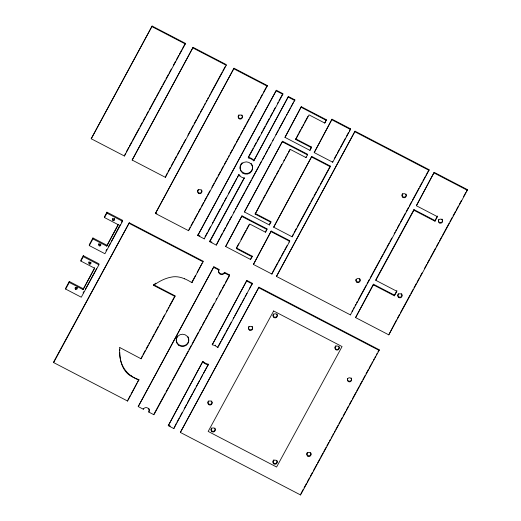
<?xml version="1.0" encoding="UTF-8"?>
<svg xmlns="http://www.w3.org/2000/svg" width="521" height="521" viewBox="0 0 521 521"><rect width="100%" height="100%" fill="white"/><g stroke="black" fill="none" stroke-linecap="round" stroke-linejoin="round"><path stroke-width="0.78" d="M119.706 352.268C119.569 364.765 126.61 375.921 138.918 379.607L127.612 401.053L53.65 362.577L53.663 361.919L129.286 222.767L203.249 261.242L191.943 282.682C185.717 278.794 178.377 275.368 170.875 277.205C164.551 278.435 158.768 281.574 153.617 285.365L174.965 296.462L141.093 358.787L119.752 347.52M69.293 281.47L69.273 282.434L83.047 289.598L94.659 268.23L80.885 261.067L80.905 260.109L83.301 255.694L98.925 263.815L98.905 264.779L81.283 297.211L65.659 289.083L65.679 288.126L69.293 281.47L83.49 288.862M80.885 261.067L83.282 256.651L83.301 255.694M83.047 289.598L94.666 267.794M91.221 138.755L152.125 26.05L185.313 43.315L185.3 43.972L124.408 156.013L91.221 138.755L152.125 26.05M92.933 237.973L92.914 238.931L106.688 246.101L118.3 224.733L104.526 217.57L104.545 216.612L106.942 212.19L122.565 220.318L122.546 221.275L104.923 253.714L89.299 245.586L89.319 244.629L92.933 237.973L107.84 245.73M104.526 217.57L106.922 213.148L106.942 212.19M106.688 246.101L118.306 224.297L118.3 224.733M120.169 224.733L111.253 241.633M124.408 156.013L125.587 153.22M53.65 362.577L129.286 222.767M132.165 160.051L193.07 47.352L226.257 64.611L226.244 65.268L165.352 177.316L132.165 160.051L193.07 47.352M127.612 401.053L127.625 400.395M138.905 380.265L131.507 376.423L131.52 375.765M138.228 406.575L213.864 266.765L218.95 269.409A3.139 3.074 1.1 0 0 220.246 273.564A3.139 3.074 1.1 0 0 224.492 272.294L229.579 274.938L229.566 275.596L153.942 414.749L148.856 412.104A3.139 3.074 1.1 0 0 147.56 407.95A3.139 3.074 1.1 0 0 143.308 409.219L138.228 406.575L213.864 266.765M141.093 358.787L142.259 356.006M143.308 409.219L143.321 408.562M148.856 412.104L148.869 411.447A3.139 3.074 1.1 0 0 148.674 408.249M153.617 285.365L153.63 284.746M155.427 213.454L234.007 68.225L267.195 85.49L267.182 86.147L188.609 230.718L155.427 213.454L234.007 68.225M165.352 177.316L167.306 173.089M168.27 425.683L202.884 361.353A10.466 10.238 1.1 0 0 208.433 364.238L173.819 428.568L168.27 425.683L202.884 361.353M174.965 296.462L174.978 295.804L153.63 284.7M173.819 428.568L176.137 423.664M180.357 432.423L258.944 287.195L379.132 349.721L379.119 350.379L300.545 494.95L180.357 432.423L258.944 287.195M184.545 278.833L184.551 278.461M188.609 230.718L188.622 230.061M191.943 282.682L191.949 282.102M238.872 174.782L204.258 238.859L197.791 235.492L276.371 90.263L282.844 93.63L282.831 94.288L248.23 157.954A10.466 10.238 1.1 0 1 253.779 160.839L288.393 96.515L294.86 99.882L216.28 245.111L209.807 241.744L209.82 241.086L244.036 178.13M204.258 238.859L204.271 238.201M212.242 344.772L246.856 280.448L252.405 283.333L217.791 347.657A10.466 10.238 1.1 0 0 212.242 344.772L246.856 280.448M216.28 245.111L219.387 238.755M229.566 275.596L224.486 272.952A3.139 3.074 1.1 0 1 220.233 274.222A3.139 3.074 1.1 0 1 218.937 270.067L218.95 269.409M217.791 347.657L217.804 346.999A10.466 10.238 1.1 0 0 217.518 346.732M224.486 272.952L224.492 272.294M225.658 246.518L241.985 215.844L266.947 228.83L266.934 229.487L265.463 232.197L249.741 224.023L236.378 248.615L252.092 256.788L250.621 259.504L225.658 246.518L241.985 215.844M236.378 248.615L236.391 247.957L252.105 256.13L252.092 256.788M209.807 241.744L244.414 177.915M244.427 211.982L282.532 141.237L307.494 154.223L307.481 154.88L306.009 157.589L290.288 149.416L255.147 214.085L270.861 222.259L269.39 224.968L244.427 211.982L282.532 141.237M250.621 259.504L250.634 258.846M253.779 160.839L288.393 96.515M253.427 264.44L271.22 231.057L289.715 240.676L289.702 241.334L271.916 274.059L253.427 264.44L271.22 231.057M255.147 214.085L262.109 200.631M265.463 232.197L266.947 228.83M269.39 224.968L269.403 224.31M270.861 222.259L270.874 221.601L255.16 213.428M271.916 274.059L271.929 273.395M273.668 227.195L311.766 156.45L330.262 166.069L330.249 166.727L292.157 236.814L273.668 227.195L311.766 156.45M197.791 235.492L276.371 90.263M276.462 276.423L355.048 131.188L429.011 169.664L428.998 170.328L350.425 314.899L276.462 276.423L355.048 131.188M284.974 137.375L301.294 106.707L326.257 119.693L326.244 120.351L324.772 123.06L309.057 114.887L295.694 139.478L311.408 147.651L309.936 150.361L284.974 137.375L301.294 106.707M292.157 236.814L293.336 234.007M295.694 139.478L297.992 134.6M306.009 157.589L306.022 156.932M300.545 494.95L300.558 494.292M309.936 150.361L311.421 146.994L295.707 138.82M311.408 147.651L311.421 146.994M314.215 152.588L332.007 119.205L350.503 128.824L350.49 129.482L332.704 162.207L314.215 152.588L332.007 119.205M324.772 123.06L326.257 119.693M332.704 162.207L332.717 161.549M350.425 314.899L350.438 314.241M434.983 221.21L434.996 220.552L413.928 209.592L413.915 210.25L434.983 221.21L437.438 216.69L416.37 205.73L434.169 172.347L467.35 189.611L467.337 190.269L388.77 334.847L355.582 317.582L373.381 284.199L394.449 295.16L394.436 295.817L373.368 284.857L373.381 284.199M394.436 295.817L396.891 291.298L375.823 280.337L375.836 279.679L413.928 209.592M388.77 334.847L396.52 319.94M416.37 205.73L434.169 172.347M119.654 350.34L119.745 347.689M126.362 151.787L128.687 147.508M129.462 146.082L131.787 141.797M132.568 140.37L139.159 128.238M139.934 126.811L142.259 122.533M143.034 121.1L145.366 116.821M146.141 115.395L148.465 111.11M149.24 109.684L155.838 97.551M156.613 96.124L158.938 91.839M159.713 90.413L162.044 86.134M162.819 84.708L165.144 80.423M165.919 78.997L168.25 74.711M169.025 73.285L171.35 69.006M173.291 65.438L175.616 61.152M176.391 59.726L178.723 55.447M179.498 54.021L181.822 49.736M182.597 48.31L185.313 43.315M65.659 289.083L69.273 282.434M89.299 245.586L92.914 238.931M83.106 292.926L83.829 291.597M106.024 250.757L106.746 249.429M121.536 222.213L122.565 220.318M85.288 289.409L96.515 268.758M108.544 246.622L110.478 243.06M168.081 171.663L170.406 167.378M171.181 165.952L173.506 161.673M174.281 160.24L176.612 155.961M177.387 154.535L179.712 150.25M180.487 148.824L182.819 144.545M183.594 143.112L185.535 139.55M187.86 135.265L190.185 130.986M190.96 129.553L193.291 125.274M194.066 123.848L196.391 119.563M197.166 118.137L199.497 113.858M200.272 112.425L202.207 108.863M202.988 107.43L203.763 106.004M204.538 104.578L205.313 103.151M206.088 101.725L206.863 100.299M207.638 98.866L208.413 97.44M209.188 96.014L209.97 94.588M210.745 93.161L221.992 72.465M222.767 71.038L225.092 66.753M189.012 229.351L190.172 227.215M190.946 225.788L193.265 221.516M194.04 220.09L197.524 213.682M198.299 212.255L200.624 207.983M201.393 206.557L203.718 202.285M204.493 200.859L206.811 196.586M207.586 195.167L209.911 190.888M211.845 187.332L214.17 183.06M214.945 181.634L217.264 177.361M218.038 175.935L220.363 171.663M221.132 170.237L223.457 165.965M224.232 164.538L226.166 160.976M226.941 159.556L227.716 158.13M228.491 156.704L229.266 155.284M230.035 153.858L232.359 149.586M233.134 148.159L235.453 143.887M236.228 142.461L239.712 136.053M240.487 134.626L242.812 130.354M243.587 128.928L245.905 124.656M246.68 123.236L249.005 118.957M249.774 117.538L253.258 111.129M254.033 109.703L256.358 105.431M257.133 104.005L259.451 99.732M260.226 98.306L262.551 94.034M263.326 92.608L267.195 85.49M205.04 236.788L207.345 232.542M208.12 231.129L210.425 226.882M212.347 223.346L213.115 221.933M213.884 220.52L220.422 208.491M221.191 207.078L223.496 202.832M224.264 201.419L226.57 197.172M228.491 193.636L230.803 189.39M231.571 187.977L236.567 178.781M237.335 177.368L238.872 174.535M253.239 148.101L248.243 157.296A10.466 10.238 1.1 0 1 253.792 160.181M254.007 146.688L256.319 142.441M257.087 141.028L259.393 136.782M261.314 133.246L262.083 131.826M262.851 130.413L265.156 126.167M265.925 124.753L269.39 118.391M270.158 116.971L272.463 112.731M273.232 111.312L275.153 107.775M277.459 103.536L278.234 102.116M279.002 100.703L282.844 93.63M143.028 354.593L145.339 350.34M146.108 348.927L148.029 345.384M148.804 343.964L149.573 342.551M150.341 341.131L151.11 339.718M151.878 338.298L154.19 334.052M154.958 332.632L158.423 326.263M159.192 324.844L161.503 320.597M162.272 319.178L164.584 314.931M166.505 311.389L167.274 309.969M168.049 308.556L168.817 307.136M169.585 305.723L174.978 295.804M127.997 399.698L130.257 395.543M131.012 394.156L137.036 383.072M137.785 381.691L138.918 379.607M191.956 282.024L195.342 275.785M197.225 272.327L202.115 263.32M220.162 237.335L222.487 233.063M223.255 231.637L225.58 227.364M226.355 225.938L228.68 221.666M229.448 220.24L231.389 216.677M233.708 212.405L234.483 210.979M235.258 209.559L236.033 208.133M236.808 206.707L244.935 191.754M245.71 190.328L248.029 186.056M248.804 184.629L251.129 180.357M251.897 178.931L258.481 166.824M259.256 165.404L261.575 161.132M262.35 159.706L264.675 155.434M265.45 154.008L267.768 149.735M268.543 148.309L270.868 144.037M272.802 140.475L273.577 139.048M275.896 134.776L278.221 130.504M278.995 129.078L285.573 116.971M286.348 115.551L287.123 114.125M287.898 112.699L290.217 108.427M290.992 107L293.316 102.728M294.091 101.308L294.86 99.882M236.775 247.254L238.683 243.743M240.976 239.523L245.938 230.393M246.7 228.986L248.992 224.772M262.884 199.211L265.202 194.945M265.97 193.525L272.535 181.445M273.31 180.025L275.629 175.759M276.397 174.34L278.715 170.074M279.49 168.654L281.809 164.389M283.737 160.839L284.512 159.419M285.28 157.993L286.055 156.574M286.824 155.154L287.599 153.734M288.373 152.308L289.917 149.468M298.761 133.2L300.669 129.683M301.431 128.277L302.193 126.877M302.962 125.47L303.723 124.063M304.485 122.656L307.924 116.333M153.956 414.091L165.203 393.394M165.978 391.968L168.303 387.689M169.078 386.263L171.409 381.978M172.184 380.551L181.881 362.714M182.656 361.287L184.981 357.002M185.756 355.576L188.081 351.297M188.856 349.865L191.187 345.586M191.962 344.16L198.553 332.027M199.328 330.601L201.66 326.315M202.435 324.889L204.76 320.61M205.535 319.184L207.859 314.899M208.641 313.473L210.966 309.194M211.741 307.761L214.066 303.483M216.007 299.914L216.782 298.487M219.107 294.209L221.438 289.923M222.213 288.497L224.538 284.219M225.313 282.786L229.579 274.938M251.005 258.169L252.105 256.13M269.767 223.633L270.874 221.601M176.906 422.251L179.211 418.005M179.979 416.592L182.291 412.345M184.213 408.809L186.518 404.563M187.286 403.15L192.282 393.954M193.057 392.534L195.362 388.295M196.13 386.875L199.589 380.512M200.357 379.099L202.662 374.853M203.431 373.44L208.433 364.238M218.573 345.586L220.878 341.34M221.646 339.926L225.105 333.557M225.873 332.144L228.178 327.898M228.953 326.485L231.259 322.238M233.18 318.702L233.949 317.289M234.717 315.876L241.256 303.847M242.024 302.434L244.329 298.188M245.098 296.775L247.019 293.238M249.325 288.992L252.405 283.333M272.314 272.685L277.726 262.727M278.501 261.301L280.819 257.035M281.594 255.616L283.912 251.343M284.687 249.924L287.006 245.651M288.94 242.096L289.715 240.676M294.111 232.581L296.442 228.289M297.224 226.856L310.047 203.255M310.829 201.829L313.16 197.537M313.935 196.104L316.267 191.813M317.042 190.386L319.38 186.095M320.154 184.662L330.262 166.069M334.261 158.703L336.579 154.437M337.354 153.011L339.672 148.745M340.447 147.319L345.475 138.072M346.25 136.652L348.569 132.38M349.337 130.96L350.503 128.824M351.988 311.389L352.763 309.969M353.538 308.543L354.313 307.116M355.081 305.697L355.856 304.271M356.631 302.844L357.406 301.418M358.181 299.998L366.309 285.039M367.084 283.619L369.402 279.341M370.177 277.921L379.855 260.116M380.63 258.69L382.955 254.417M383.723 252.991L386.048 248.719M386.823 247.293L389.141 243.02M389.916 241.594L391.851 238.038M394.176 233.766L394.951 232.34M395.726 230.914L396.501 229.487M397.269 228.068L399.594 223.796M400.369 222.369L405.403 213.109M406.172 211.689L408.497 207.41M409.272 205.99L411.59 201.718M412.365 200.292L418.949 188.185M419.724 186.759L422.043 182.487M422.818 181.061L425.143 176.788M425.911 175.362L429.011 169.664M355.582 317.582L373.368 284.857M375.823 280.337L413.915 210.25M394.449 295.16L396.904 290.64M434.996 220.552L437.451 216.033M300.949 493.582L303.268 489.304M304.043 487.884L306.368 483.612M307.143 482.185L309.461 477.913M310.236 476.487L312.561 472.215M313.336 470.789L316.82 464.38M317.589 462.954L319.914 458.682M320.689 457.256L323.007 452.983M323.782 451.564L326.107 447.285M326.882 445.865L328.816 442.303M329.591 440.877L330.366 439.45M331.141 438.031L331.91 436.605M332.685 435.178L333.46 433.759M334.235 432.332L335.01 430.906M335.785 429.48L338.103 425.208M338.878 423.788L342.362 417.373M343.137 415.953L345.462 411.681M346.231 410.255L348.556 405.983M349.33 404.557L351.649 400.284M352.424 398.858L355.908 392.45M356.683 391.024L359.008 386.751M359.783 385.325L362.102 381.053M362.877 379.633L365.201 375.354M365.97 373.935L368.295 369.663M369.07 368.236L371.004 364.674M371.779 363.248L372.554 361.828M373.329 360.402L374.098 358.976M374.873 357.549L375.648 356.13M376.423 354.703L377.197 353.277M377.972 351.857L379.132 349.721M397.295 318.52L399.62 314.248M400.395 312.821L410.066 295.016M410.841 293.59L413.166 289.318M413.941 287.892L416.259 283.619M417.034 282.2L419.359 277.921M420.134 276.501L422.069 272.939M424.387 268.667L426.712 264.394M427.487 262.968L429.805 258.696M430.58 257.27L435.615 248.009M436.39 246.589L438.708 242.317M439.483 240.891L441.808 236.619M442.583 235.192L449.161 223.086M449.936 221.659L452.254 217.387M453.029 215.961L455.354 211.689M456.129 210.269L458.447 205.99M459.222 204.571L461.547 200.298M463.482 196.736L465.807 192.464M466.575 191.038L467.35 189.611M154.73 283.925L155.831 283.144M233.994 68.883L267.182 86.147M276.358 90.921L282.831 94.288M288.38 97.173L294.847 100.54M331.994 119.863L350.49 129.482M355.035 131.852L428.998 170.328M434.156 173.005L467.337 190.269M152.112 26.708L185.3 43.972M193.057 48.01L226.244 65.268M301.288 107.365L326.244 120.351M282.519 141.894L307.481 154.88M311.753 157.108L330.249 166.727M241.972 216.502L266.934 229.487M271.213 231.715L289.702 241.334M155.434 212.796L156.88 213.545M197.798 234.834L199.96 235.961M209.82 241.086L211.975 242.213M246.843 281.106L252.392 283.991M258.93 287.853L379.119 350.379M129.273 223.424L203.236 261.9M213.851 267.423L218.937 270.067M106.922 213.148L122.546 221.275M83.282 256.651L98.905 264.779M168.283 425.019L170.367 426.106M131.507 376.423C122.07 371.375 119.374 359.581 119.667 349.682M212.255 344.114A10.466 10.238 1.1 0 1 212.64 344.192M215.251 345.143A10.466 10.238 1.1 0 1 215.603 345.332M208.42 364.895A10.466 10.238 1.1 0 1 202.871 362.01M188.022 336.748A6.278 6.141 1.1 0 1 186.251 344.648A6.278 6.141 1.1 0 1 178 343.964A6.278 6.141 1.1 0 1 177.602 335.882M90.908 262.532A1.049 1.022 1.1 0 1 89.534 263.138A1.049 1.022 1.1 0 1 88.967 261.77M77.206 287.332A1.049 1.022 1.1 0 1 75.193 287.853M114.594 218.533A1.049 1.022 1.1 0 1 113.571 219.712A1.049 1.022 1.1 0 1 112.523 218.553M100.82 244.264A1.049 1.022 1.1 0 1 99.459 244.948A1.049 1.022 1.1 0 1 98.853 243.574M201.523 189.865A2.091 2.045 1.1 0 1 200.969 192.672A2.091 2.045 1.1 0 1 198.084 192.197A2.091 2.045 1.1 0 1 198.501 189.364M241.783 114.92A2.091 2.045 1.1 0 1 241.783 117.85A2.091 2.045 1.1 0 1 238.787 117.779A2.091 2.045 1.1 0 1 238.931 114.848M251.115 163.379A6.278 6.141 1.1 0 1 250.406 172.034A6.278 6.141 1.1 0 1 241.549 171.337A6.278 6.141 1.1 0 1 242.258 162.682M240.07 175.557A10.466 10.238 1.1 0 1 239.152 174.802M244.408 178.078A10.466 10.238 1.1 0 1 238.859 175.193M276.749 460.271A2.091 2.045 1.1 0 1 276.319 463.169A2.091 2.045 1.1 0 1 273.369 462.681A2.091 2.045 1.1 0 1 273.935 459.809M276.833 313.916A2.091 2.045 1.1 0 1 276.599 316.664A2.091 2.045 1.1 0 1 273.779 316.69A2.091 2.045 1.1 0 1 273.479 313.955M214.808 428.047A2.091 2.045 1.1 0 1 213.688 431.271A2.091 2.045 1.1 0 1 211.07 429.024M211.298 428.334A2.091 2.045 1.1 0 1 211.546 427.969M338.865 346.257A2.091 2.045 1.1 0 1 338.266 349.096A2.091 2.045 1.1 0 1 335.368 348.51A2.091 2.045 1.1 0 1 335.96 345.677M212.086 402.004A2.091 2.045 1.1 0 1 209.377 404.263A2.091 2.045 1.1 0 1 208.517 400.883M211.585 400.962A2.091 2.045 1.1 0 1 211.767 401.19M252.131 326.354A2.091 2.045 1.1 0 1 252.027 329.174A2.091 2.045 1.1 0 1 249.136 329.207A2.091 2.045 1.1 0 1 248.966 326.387M311.011 453.465A2.091 2.045 1.1 0 1 308.373 455.745A2.091 2.045 1.1 0 1 307.344 452.456M310.601 452.534A2.091 2.045 1.1 0 1 310.77 452.775M351.147 377.927A2.091 2.045 1.1 0 1 349.812 381.196A2.091 2.045 1.1 0 1 347.52 378.474M405.963 194.04A2.091 2.045 1.1 0 1 405.286 196.756A2.091 2.045 1.1 0 1 402.473 196.287A2.091 2.045 1.1 0 1 402.746 193.512M359.601 278.514A2.091 2.045 1.1 0 1 358.572 281.854A2.091 2.045 1.1 0 1 355.98 279.458M401.287 293.551A2.091 2.045 1.1 0 1 401.47 296.514A2.091 2.045 1.1 0 1 398.435 296.54A2.091 2.045 1.1 0 1 398.545 293.584M441.945 219.048A2.091 2.045 1.1 0 1 442.108 221.796A2.091 2.045 1.1 0 1 439.327 222.213A2.091 2.045 1.1 0 1 438.63 219.543M273.642 310.972L208.179 431.427L276.592 467.018L342.056 346.563L273.642 310.972M178.788 345.306A6.278 6.141 1.1 0 0 188.752 341.053A6.278 6.141 1.1 0 0 179.992 334.736A6.278 6.141 1.1 0 0 178.788 345.306M89.325 263.997A1.049 1.022 1.1 0 0 90.947 263.209A1.049 1.022 1.1 0 0 89.436 262.226A1.049 1.022 1.1 0 0 89.325 263.997M75.578 289.298A1.049 1.022 1.1 0 0 77.199 288.504A1.049 1.022 1.1 0 0 75.682 287.527A1.049 1.022 1.1 0 0 75.578 289.298M112.966 220.5A1.049 1.022 1.1 0 0 114.587 219.706A1.049 1.022 1.1 0 0 113.077 218.729A1.049 1.022 1.1 0 0 112.966 220.5M99.218 245.801A1.049 1.022 1.1 0 0 100.84 245.007A1.049 1.022 1.1 0 0 99.322 244.03A1.049 1.022 1.1 0 0 99.218 245.801M198.612 193.356A2.091 2.045 1.1 0 0 201.855 191.774A2.091 2.045 1.1 0 0 198.827 189.813A2.091 2.045 1.1 0 0 198.612 193.356M239.159 118.749A2.091 2.045 1.1 0 0 242.402 117.166A2.091 2.045 1.1 0 0 239.373 115.213A2.091 2.045 1.1 0 0 239.159 118.749M242.591 172.959A6.278 6.141 1.1 0 0 252.561 168.706A6.278 6.141 1.1 0 0 243.802 162.389A6.278 6.141 1.1 0 0 242.591 172.959M273.922 463.885A2.091 2.045 1.1 0 0 277.165 462.296A2.091 2.045 1.1 0 0 274.137 460.343A2.091 2.045 1.1 0 0 273.922 463.885M274.007 317.523A2.091 2.045 1.1 0 0 277.25 315.941A2.091 2.045 1.1 0 0 274.222 313.987A2.091 2.045 1.1 0 0 274.007 317.523M211.982 431.662A2.091 2.045 1.1 0 0 215.225 430.072A2.091 2.045 1.1 0 0 212.197 428.119A2.091 2.045 1.1 0 0 211.982 431.662M335.947 349.747A2.091 2.045 1.1 0 0 339.191 348.165A2.091 2.045 1.1 0 0 336.169 346.211A2.091 2.045 1.1 0 0 335.947 349.747M208.849 404.68A2.091 2.045 1.1 0 0 212.093 403.098A2.091 2.045 1.1 0 0 209.071 401.144A2.091 2.045 1.1 0 0 208.849 404.68M249.396 330.073A2.091 2.045 1.1 0 0 252.639 328.49A2.091 2.045 1.1 0 0 249.618 326.537A2.091 2.045 1.1 0 0 249.396 330.073M307.774 456.142A2.091 2.045 1.1 0 0 311.017 454.559A2.091 2.045 1.1 0 0 307.989 452.606A2.091 2.045 1.1 0 0 307.774 456.142M348.321 381.535A2.091 2.045 1.1 0 0 351.564 379.952A2.091 2.045 1.1 0 0 348.536 377.999A2.091 2.045 1.1 0 0 348.321 381.535M402.967 197.407A2.091 2.045 1.1 0 0 406.211 195.824A2.091 2.045 1.1 0 0 403.189 193.871A2.091 2.045 1.1 0 0 402.967 197.407M356.865 282.239A2.091 2.045 1.1 0 0 360.109 280.656A2.091 2.045 1.1 0 0 357.08 278.702A2.091 2.045 1.1 0 0 356.865 282.239M398.767 297.478A2.091 2.045 1.1 0 0 402.01 295.895A2.091 2.045 1.1 0 0 398.988 293.942A2.091 2.045 1.1 0 0 398.767 297.478M439.314 222.871A2.091 2.045 1.1 0 0 442.557 221.288A2.091 2.045 1.1 0 0 439.529 219.334A2.091 2.045 1.1 0 0 439.314 222.871"/></g></svg>
